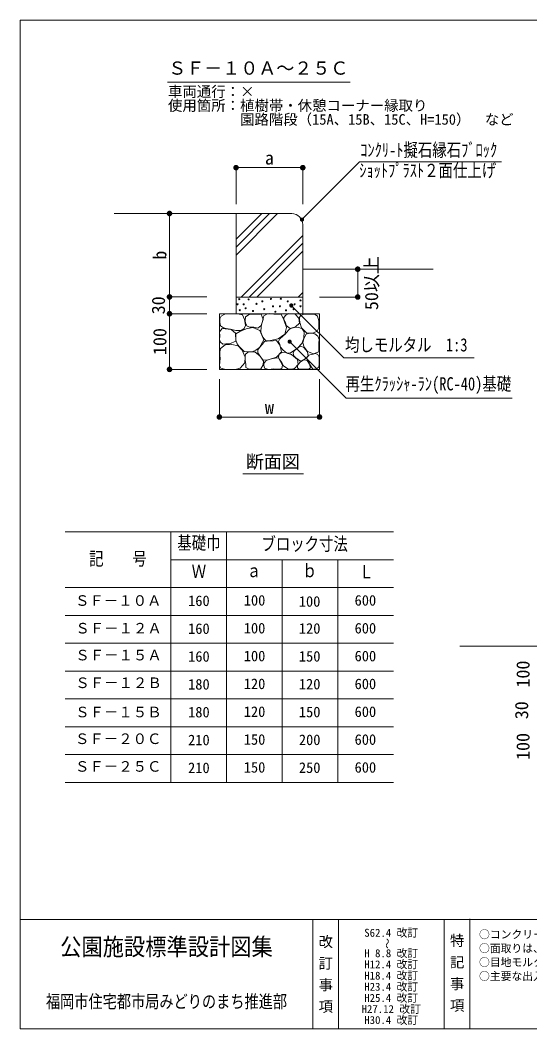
# Model space of a CAD drawing. Units: millimetres at full size, sheet at 1:10. Extents: x 179 to 2917, y 2156 to 4022.
# Drawn here: x 179 to 1095, y 2156 to 3968 of the extents above; entities that cross this region are included whole.
import ezdxf
from ezdxf.enums import TextEntityAlignment as Align

# ---------------------------------------------------------------- set-up
doc = ezdxf.new("R2010")
doc.units = ezdxf.units.MM
doc.header["$LTSCALE"] = 10
doc.linetypes.add('USER1', pattern=[50, 37.5, -12.5])
for name, color, linetype, lineweight in [('_0-0_', 7, 'Continuous', 13), ('ハッチ', 4, 'Continuous', 13), ('寸法', 1, 'Continuous', 13), ('本体', 7, 'Continuous', 13)]:
    doc.layers.add(name, color=color, linetype=linetype, lineweight=lineweight)
doc.styles.add('@ＭＳ ゴシック', font='')
doc.styles.add('ＭＳ ゴシック', font='')
doc.styles.get('@ＭＳ ゴシック').set_extended_font_data('@MS Gothic')
doc.styles.get('ＭＳ ゴシック').set_extended_font_data('MS Gothic')

# ---------------------------------------------------------------- blocks, each defined once
blk = doc.blocks.new('filled_dot')
at = {"color": 0, "linetype": 'Continuous', "lineweight": -2, "const_width": 1.25}
blk.add_lwpolyline([(-0.625, 0, 1), (0.625, 0, 1)], format="xyb", close=True, dxfattribs=at)

msp = doc.modelspace()

# ---------------------------------------------------------------- linework, layer by layer
at = {"layer": '_0-0_', "color": 6}
msp.add_line((179.15, 2352.35), (2917.27, 2352.35), dxfattribs=at)
at = {"layer": '_0-0_'}
for p, q in [((705.2, 2352.35), (705.2, 2155.77)), ((751.17, 2352.35), (751.17, 2155.77)), ((941.33, 2352.35), (941.33, 2155.77)), ((987.29, 2353.3), (987.29, 2155.77))]:
    msp.add_line(p, q, dxfattribs=at)
at = {"layer": '_0-0_', "color": 6}
msp.add_lwpolyline([(2917.27, 3967.58), (179.15, 3967.58), (179.15, 2155.77), (2917.27, 2155.77)], close=True, dxfattribs=at)
at = {"layer": 'ハッチ', "linetype": 'USER1'}
for p, q in [((567.17, 3545.75), (641.69, 3620.27)), ((604.83, 3470.27), (687.17, 3552.61))]:
    msp.add_line(p, q, dxfattribs=at)
at = {"layer": 'ハッチ'}
for p, q in [((567.17, 3574.03), (613.41, 3620.27)), ((567.17, 3559.89), (627.55, 3620.27)), ((576.55, 3470.27), (687.17, 3580.89)), ((590.69, 3470.27), (687.17, 3566.75)), ((678.95, 3470.27), (687.17, 3478.49))]:
    msp.add_line(p, q, dxfattribs=at)
for points in [[(579.16, 3411.94), (574.6, 3410.2), (566.55, 3409.99), (557.42, 3412.38), (549.59, 3413.46), (544.37, 3415.2), (539.37, 3418.46), (538.06, 3424.33), (538.28, 3430.85), (540.45, 3435.63), (546.98, 3439.32), (555.02, 3439.97), (561.98, 3440.19), (572.64, 3439.32), (578.94, 3438.02), (582.64, 3430.2), (583.95, 3419.33), (581.77, 3413.9)], [(599.18, 3415.97), (592.1, 3416.22), (587.03, 3417.99), (584, 3423.05), (583.49, 3428.36), (584, 3434.69), (590.83, 3438.98), (597.16, 3439.74), (612.09, 3439.74), (615.63, 3429.88), (612.09, 3419), (606.52, 3414.45)], [(615.13, 3398.01), (611.84, 3407.12), (612.09, 3417.49), (614.37, 3424.57), (616.14, 3431.65), (617.41, 3436.2), (622.22, 3439.49), (627.53, 3440.5), (634.87, 3439.74), (641.96, 3439.24), (648.29, 3439.24), (653.35, 3429.37), (657.65, 3415.72), (654.61, 3403.32), (642.97, 3394.98), (629.05, 3391.94), (620.44, 3391.69)], [(655.88, 3424.47), (653.25, 3429.96), (652.77, 3433.79), (656.59, 3437.85), (662.09, 3440.72), (667.36, 3440), (673.58, 3439.28), (679.79, 3432.59), (681.47, 3423.27), (674.29, 3416.58), (664.49, 3413.95), (657.55, 3418.97)], [(681.73, 3424.71), (681.01, 3429.96), (681.49, 3434.03), (683.88, 3437.13), (689.38, 3439.52), (697.04, 3439.76), (703.97, 3439.52), (709.24, 3439.05), (713.78, 3435.7), (716.17, 3427.57), (716.17, 3422.32), (715.93, 3414.67), (713.06, 3409.17), (706.37, 3405.83), (694.65, 3405.11), (684.84, 3414.67)], [(548.68, 3385.94), (543.36, 3385.32), (539.3, 3389.38), (537.73, 3393.76), (538.05, 3400.63), (537.73, 3407.51), (542.11, 3413.76), (558.69, 3412.2), (566.19, 3405.32), (566.51, 3390.94), (555.56, 3385.94)], [(597.08, 3372.58), (589.04, 3371.68), (581.9, 3372.58), (578.03, 3376.15), (572.97, 3381.21), (569.1, 3385.97), (567.01, 3392.51), (567.01, 3399.06), (566.71, 3404.11), (573.86, 3408.58), (585.17, 3413.34), (597.08, 3415.72), (610.07, 3410.15), (616.9, 3393.21), (609.29, 3379.72), (602.74, 3374.66)], [(651.83, 3375), (647.05, 3380.01), (645.85, 3385.03), (643.46, 3390.29), (645.62, 3395.31), (651.12, 3400.09), (655.66, 3403.44), (657.57, 3406.78), (661.88, 3411.32), (665.23, 3413.47), (672.16, 3415.62), (678.86, 3416.1), (686.27, 3413.23), (689.86, 3407.98), (689.14, 3396.27), (685.32, 3386.71), (677.9, 3378.58), (664.51, 3369.5), (657.57, 3370.22)], [(611.33, 3363.11), (608.8, 3366.15), (606.27, 3369.94), (606.52, 3375.25), (609.56, 3379.8), (614.62, 3385.62), (618.17, 3390.17), (623.23, 3391.18), (633.61, 3391.69), (639.93, 3392.45), (645.75, 3383.6), (649.04, 3371.96), (639.93, 3362.35), (623.23, 3357.04), (615.13, 3357.55)], [(687.05, 3387.9), (688.7, 3393.21), (689.99, 3398.35), (693.29, 3403.48), (697.51, 3404.95), (702.1, 3405.31), (708.52, 3404.21), (714.03, 3399.81), (716.6, 3393.76), (716.23, 3387.35), (716.04, 3379.28), (716.23, 3371.76), (706.32, 3368.09), (695.68, 3372.31), (689.62, 3380.2)], [(546.57, 3340.64), (540.13, 3342.69), (537.56, 3347.33), (537.82, 3353.76), (538.59, 3359.93), (537.82, 3365.85), (538.33, 3372.02), (539.36, 3377.68), (547.86, 3384.63), (559.7, 3384.89), (571.03, 3382.57), (578.24, 3375.11), (583.39, 3362.5), (583.13, 3351.96), (574.63, 3342.44), (567.94, 3340.64), (557.9, 3340.38)], [(584.54, 3349.85), (583.38, 3356.61), (583.38, 3363.14), (584.31, 3367.81), (589.68, 3371.54), (600.88, 3371.77), (610.44, 3363.84), (616.75, 3355.22), (615.81, 3348.45), (611.84, 3341.22), (603.68, 3340.52), (590.84, 3340.76), (585.01, 3343.79)], [(649.2, 3352.53), (645.62, 3357.55), (643.46, 3362.33), (644.9, 3367.35), (649.2, 3370.45), (654.7, 3371.17), (660.2, 3368.78), (666.9, 3366.87), (677.43, 3358.27), (678.86, 3348.95), (672.4, 3342.01), (666.18, 3340.82), (660.2, 3341.06), (652.55, 3346.56)], [(677.93, 3358.41), (674.66, 3361.08), (671.1, 3364.49), (669.62, 3369.68), (671.55, 3373.68), (675.11, 3376.5), (679.71, 3379.76), (683.56, 3381.98), (688.9, 3379.91), (692.17, 3376.05), (695.58, 3372.05), (697.06, 3364.05), (691.57, 3359.45), (685.34, 3355.6), (681.78, 3355.6)], [(617.13, 3347.74), (616.89, 3350.85), (620, 3355.15), (624.54, 3357.3), (630.76, 3359.22), (637.22, 3360.65), (643.2, 3361.13), (647.03, 3354.44), (650.85, 3347.98), (649.66, 3342.01), (644.16, 3340.81), (634.83, 3341.29), (625.26, 3340.34), (618.32, 3342.25)], [(683.86, 3340.63), (680.3, 3340.63), (677.78, 3343.15), (677.63, 3346.11), (679.71, 3349.97), (682.52, 3353.52), (685.94, 3355.75), (689.65, 3357.67), (695.28, 3356.04), (699.29, 3349.82), (701.22, 3343.3), (698.4, 3341.37), (690.83, 3340.63)], [(698.4, 3352.34), (695.73, 3355.89), (694.24, 3359.45), (695.28, 3362.71), (698.1, 3365.83), (702.25, 3367.01), (705.67, 3367.9), (710.12, 3368.64), (714.12, 3367.16), (716.35, 3362.27), (716.35, 3356.78), (716.64, 3350.41), (715.9, 3344.19), (710.86, 3340.78), (705.07, 3340.48), (699.88, 3348.93)]]:
    msp.add_lwpolyline(points, close=True, dxfattribs=at)
for centre in [(573.04, 3466.48), (589.7, 3465.97), (614.34, 3462.45), (629.87, 3466.74), (647.58, 3467.21), (660.09, 3462.45), (682.97, 3464.21), (569.76, 3457.17), (573.86, 3446.61), (580.9, 3457.17), (584.42, 3450.13), (597.6, 3445.23), (603.89, 3458.12), (617.86, 3448.37), (633.7, 3453.65), (637.86, 3443.86), (646.02, 3453.65), (656.89, 3446.44), (670.65, 3448.37), (672.41, 3457.17), (682.97, 3453.65)]:
    msp.add_circle(centre, 1, dxfattribs=at)
at = {"layer": '寸法', "color": 3}
for p, q in [((444.24, 3856.4), (772, 3856.4)), ((579.16, 3152.63), (688.32, 3152.63)), ((259.95, 3048.32), (849.95, 3048.32)), ((449.95, 3048.32), (449.95, 2598.32)), ((549.95, 3048.32), (549.95, 2598.32)), ((449.95, 2998.32), (849.95, 2998.32)), ((649.95, 2998.32), (649.95, 2598.32)), ((749.95, 2998.32), (749.95, 2598.32)), ((259.95, 2948.32), (849.95, 2948.32)), ((259.95, 2898.32), (849.95, 2898.32)), ((259.95, 2848.32), (849.95, 2848.32)), ((259.95, 2798.32), (849.95, 2798.32)), ((259.95, 2748.32), (849.95, 2748.32)), ((259.95, 2698.32), (849.95, 2698.32)), ((259.95, 2648.32), (849.95, 2648.32)), ((259.95, 2598.32), (849.95, 2598.32))]:
    msp.add_line(p, q, dxfattribs=at)
at = {"layer": '寸法'}
for p, q in [((567.17, 3702.67), (687.17, 3702.67)), ((567.17, 3637.05), (567.17, 3702.67)), ((687.17, 3637.05), (687.17, 3702.67)), ((447.58, 3620.27), (447.58, 3470.49)), ((514.45, 3620.27), (447.58, 3620.27)), ((687.32, 3520.27), (785.87, 3520.27)), ((785.87, 3470.27), (785.87, 3520.27)), ((514.45, 3470.49), (447.58, 3470.49)), ((447.58, 3470.49), (447.58, 3440.27)), ((514.45, 3470.49), (447.58, 3470.49)), ((717.17, 3470.27), (785.87, 3470.27)), ((447.58, 3440.27), (447.58, 3340.27)), ((514.45, 3440.27), (447.58, 3440.27)), ((514.45, 3440.27), (447.58, 3440.27)), ((514.45, 3340.27), (447.58, 3340.27)), ((537.17, 3322.86), (537.17, 3254.72)), ((717.17, 3322.86), (717.17, 3254.72)), ((537.17, 3254.72), (717.17, 3254.72))]:
    msp.add_line(p, q, dxfattribs=at)
for points in [[(685.79, 3609.36), (691.1, 3614.66), (789.36, 3712.93), (1044.17, 3712.93)], [(666.54, 3455.07), (671.84, 3449.77), (760.7, 3360.91), (995.1, 3360.91)], [(663.51, 3390.14), (668.82, 3384.84), (765.25, 3288.41), (1063.69, 3288.41)]]:
    msp.add_lwpolyline(points, dxfattribs=at)
at = {"layer": '本体'}
for p, q in [((667.17, 3620.27), (348.12, 3620.27)), ((567.17, 3620.27), (567.17, 3440.27)), ((687.17, 3600.27), (687.17, 3440.27)), ((687.32, 3520.27), (921.71, 3520.27)), ((567.17, 3470.27), (687.17, 3470.27)), ((537.17, 3440.27), (717.17, 3440.27)), ((537.17, 3440.27), (537.17, 3340.27)), ((717.17, 3440.27), (717.17, 3340.27)), ((537.17, 3340.27), (717.17, 3340.27)), ((969.19, 2842.99), (1504.3, 2842.99))]:
    msp.add_line(p, q, dxfattribs=at)
msp.add_arc((667.17, 3600.27), 20, 0, 90, dxfattribs=at)

# ---------------------------------------------------------------- block references
at = {"layer": '寸法', "xscale": 4, "yscale": 4}
for p in [(567.17, 3702.67), (537.17, 3254.72)]:
    msp.add_blockref('filled_dot', p, dxfattribs=at)
at = {"layer": '寸法'}
for p, xscale, yscale, rotation in [((687.17, 3702.67), 4, 4, 180), ((447.58, 3620.27), 4, 4, 270), ((685.79, 3609.36), 3, 3, 45), ((785.87, 3520.27), 4, 4, 270), ((447.58, 3470.49), 4, 4, 90), ((447.58, 3470.49), 4, 4, 270), ((785.87, 3470.27), 4, 4, 90), ((447.58, 3440.27), 4, 4, 270), ((447.58, 3440.27), 4, 4, 90), ((666.54, 3455.07), 3, 3, 315), ((663.51, 3390.14), 3, 3, 315), ((447.58, 3340.27), 4, 4, 90), ((717.17, 3254.72), 4, 4, 180)]:
    msp.add_blockref('filled_dot', p, dxfattribs=dict(at, xscale=xscale, yscale=yscale, rotation=rotation))

# ---------------------------------------------------------------- texts
at = {"layer": '_0-0_', "color": 3, "style": 'ＭＳ ゴシック'}
for s, p in [('車両通行：×', (444.87, 3824.12)), ('使用箇所：植樹帯・休憩コーナー縁取り', (444.87, 3799.12)), ('\u3000\u3000\u3000\u3000\u3000園路階段（15A、15B、15C、H=150）\u3000など', (444.87, 3774.12))]:
    msp.add_text(s, height=18.99, dxfattribs=at).set_placement(p, align=Align.BOTTOM_LEFT)
at = {"layer": '_0-0_', "style": 'ＭＳ ゴシック'}
for s, p in [('S62.4 改訂', (846.13, 2328.28)), ('H 8.8 改訂', (846.13, 2291.56)), ('H12.4 改訂', (846.13, 2271.56)), ('H18.4 改訂', (846.13, 2251.33)), ('H23.4 改訂', (846.13, 2231.33)), ('H25.4 改訂', (846.13, 2211.33)), ('H27.12 改訂', (846.13, 2191.33)), ('H30.4 改訂', (846.13, 2171.53))]:
    msp.add_text(s, height=14.24, dxfattribs=at).set_placement(p, align=Align.MIDDLE_CENTER)
for s, height, width, p in [('公園施設標準設計図集', 31.14, 0.9, (442.17, 2303.2)), ('福岡市住宅都市局みどりのまち推進部', 23.36, 0.8, (442.17, 2204.91))]:
    msp.add_text(s, height=height, dxfattribs=dict(at, width=width)).set_placement(p, align=Align.MIDDLE_CENTER)
at = {"layer": '_0-0_'}
for s, height, style, p in [('改 訂 事 項', 18.99, '@ＭＳ ゴシック', (728.18, 2254.42)), ('特 記 事 項', 18.99, '@ＭＳ ゴシック', (964.31, 2256.38)), ('～', 14.24, 'ＭＳ ゴシック', (838.63, 2309.14))]:
    msp.add_text(s, height=height, rotation=270, dxfattribs=dict(at, style=style)).set_placement(p, align=Align.MIDDLE_CENTER)
at = {"layer": '_0-0_', "style": 'ＭＳ ゴシック'}
for s, p in [('○コンクリート擬石ブロックは、ＪＩＳ規格同等品とする。', (1003.91, 2332.43)), ('○面取りは、指示のない限り丸面取りとする。', (1003.91, 2307.43)), ('○目地モルタルの配合は、1：3とし、目地幅10mmとする。', (1003.91, 2282.43)), ('○主要な出入口部・通行部の縁石段差はH=0～20mmとする。', (1003.91, 2257.43))]:
    msp.add_text(s, height=14.24, dxfattribs=at).set_placement(p, align=Align.TOP_LEFT)
at = {"layer": '寸法', "color": 3, "style": 'ＭＳ ゴシック'}
for s, height, p in [('ＳＦ－１０Ａ～２５Ｃ', 23.74, (445.26, 3862.54)), ('断面図', 23.74, (584.82, 3155.62)), ('ＳＦ－１０Ａ', 18.99, (277.72, 2909.91)), ('160', 18.99, (481.02, 2909.48)), ('100', 18.99, (581.04, 2910.33)), ('100', 18.99, (680, 2908.28)), ('600', 18.99, (780.26, 2910.24)), ('ＳＦ－１２Ａ', 18.99, (278.35, 2860.19)), ('160', 18.99, (481.02, 2859.48)), ('100', 18.99, (581.04, 2860.33)), ('120', 18.99, (680.14, 2859.77)), ('600', 18.99, (780.26, 2860.24)), ('ＳＦ－１５Ａ', 18.99, (278.27, 2811.9)), ('160', 18.99, (481.02, 2809.48)), ('100', 18.99, (581.04, 2810.33)), ('150', 18.99, (680.14, 2809.77)), ('600', 18.99, (780.26, 2810.24)), ('ＳＦ－１２Ｂ', 18.99, (278.31, 2762.19)), ('180', 18.99, (481.02, 2759.48)), ('120', 18.99, (581.04, 2760.33)), ('120', 18.99, (680.14, 2759.77)), ('600', 18.99, (780.26, 2760.24)), ('ＳＦ－１５Ｂ', 18.99, (278.02, 2709.64)), ('180', 18.99, (481.02, 2709.48)), ('120', 18.99, (581.04, 2710.33)), ('150', 18.99, (680.14, 2709.77)), ('600', 18.99, (780.26, 2710.24)), ('ＳＦ－２０Ｃ', 18.99, (277.68, 2661.63)), ('210', 18.99, (481.02, 2659.48)), ('150', 18.99, (581.04, 2660.33)), ('200', 18.99, (680.14, 2659.77)), ('600', 18.99, (780.26, 2660.24)), ('ＳＦ－２５Ｃ', 18.99, (277.72, 2611.92)), ('210', 18.99, (481.02, 2609.48)), ('150', 18.99, (581.04, 2610.33)), ('250', 18.99, (680.14, 2609.77)), ('600', 18.99, (780.26, 2610.24))]:
    msp.add_text(s, height=height, dxfattribs=at).set_placement(p, align=Align.BOTTOM_LEFT)
at = {"layer": '寸法', "color": 3, "style": 'ＭＳ ゴシック', "width": 0.8}
for s, p in [('ｺﾝｸﾘ-ﾄ擬石縁石ﾌﾞﾛｯｸ', (790.41, 3715.4)), ('ｼｮｯﾄﾌﾟﾗｽﾄ２面仕上げ', (788.66, 3678.72)), ('均しモルタル\u30001:3', (763.05, 3365.49)), ('再生ｸﾗｯｼｬ-ﾗﾝ(RC-40)基礎', (764.06, 3295.43)), ('基礎巾', (461.58, 3009.84)), ('ブロック寸法', (612.74, 3007.79)), ('記\u3000\u3000号', (303.09, 2981.31)), ('ｂ', (686.6, 2959.91)), ('Ｗ', (487.46, 2958.49)), ('ａ', (586.28, 2959.91)), ('Ｌ', (788.72, 2957.72))]:
    msp.add_text(s, height=23.74, dxfattribs=at).set_placement(p, align=Align.BOTTOM_LEFT)
at = {"layer": '寸法', "style": 'ＭＳ ゴシック'}
for s, p in [('a', (627.17, 3720.17)), ('w', (627.17, 3272.22))]:
    msp.add_text(s, height=23.74, dxfattribs=at).set_placement(p, align=Align.MIDDLE_CENTER)
for s, p in [('b', (430.08, 3545.38)), ('50以上', (810.67, 3495.27)), ('30', (427.58, 3455.38)), ('100', (430.08, 3390.27)), ('100', (1082.85, 2792.99)), ('30', (1080.35, 2727.99)), ('100', (1082.85, 2662.99))]:
    msp.add_text(s, height=23.74, rotation=90, dxfattribs=at).set_placement(p, align=Align.MIDDLE_CENTER)

doc.saveas('drawing.dxf')
